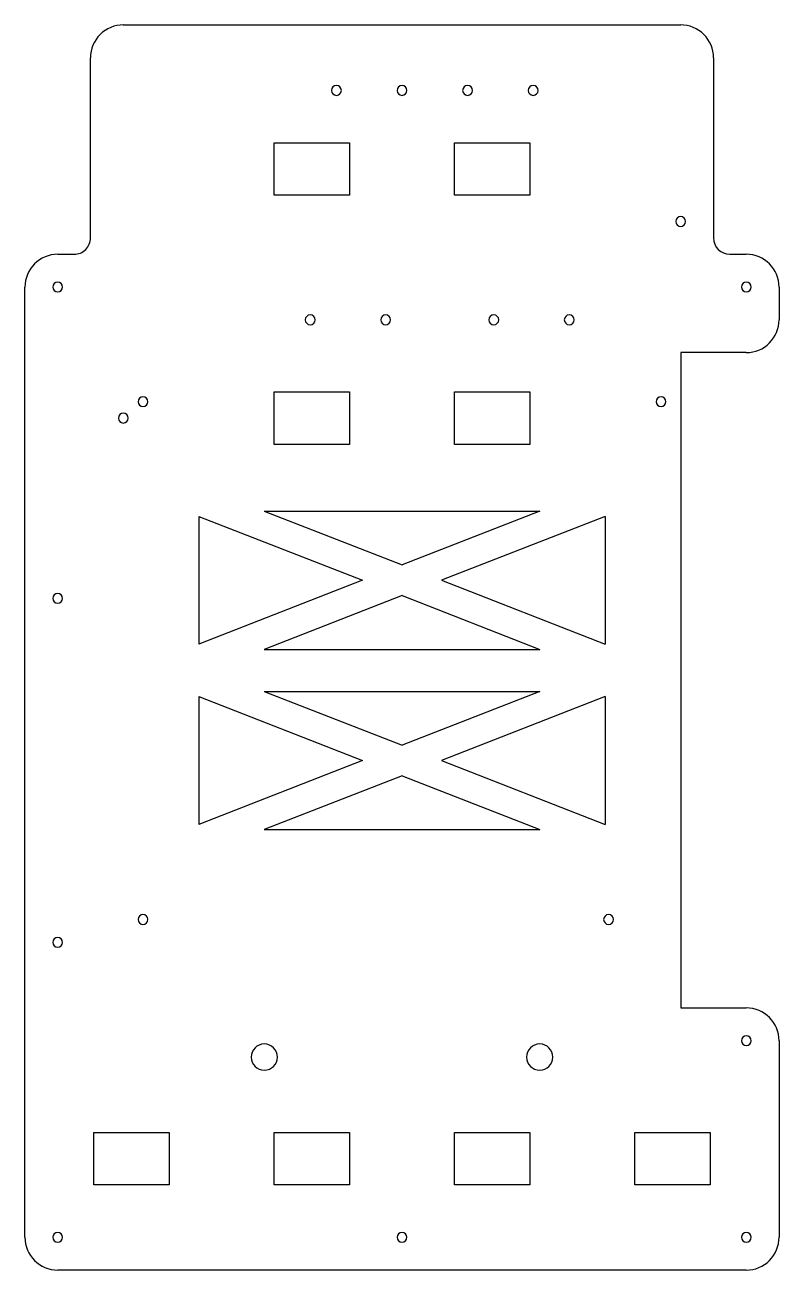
# Model space of a CAD drawing. Extents: x -115 to 115, y -220 to 160.
import ezdxf

# ---------------------------------------------------------------- set-up
doc = ezdxf.new("R2010")
doc.units = 0
doc.layers.add('Shape2DView002', color=7, linetype='CONTINUOUS')

msp = doc.modelspace()

# ---------------------------------------------------------------- linework, layer by layer
at = {"layer": 'Shape2DView002'}
for p, q in [((-85, 160), (85, 160)), ((-95, 95), (-95, 150)), ((95, 150), (95, 95)), ((-39, 108), (-39, 124)), ((-39, 124), (-16, 124)), ((-16, 124), (-16, 108)), ((16, 124), (39, 124)), ((16, 108), (16, 124)), ((39, 124), (39, 108)), ((-16, 108), (-39, 108)), ((39, 108), (16, 108)), ((-105, 90), (-100, 90)), ((100, 90), (105, 90)), ((-115, -210), (-115, 80)), ((115, 80), (115, 70)), ((105, 60), (85, 60)), ((85, 60), (85, -140)), ((-39, 32), (-39, 48)), ((-39, 48), (-16, 48)), ((-16, 48), (-16, 32)), ((16, 48), (39, 48)), ((16, 32), (16, 48)), ((39, 48), (39, 32)), ((-16, 32), (-39, 32)), ((39, 32), (16, 32)), ((-42, 11.56), (0, -4.82)), ((-42, 11.56), (42, 11.56)), ((42, 11.56), (0, -4.82)), ((-62, 10), (-62, -29)), ((-62, 10), (-12, -9.5)), ((62, 10), (12, -9.5)), ((62, 10), (62, -29)), ((-12, -9.5), (-62, -29)), ((12, -9.5), (62, -29)), ((0, -14.18), (-42, -30.56)), ((0, -14.18), (42, -30.56)), ((-42, -30.56), (42, -30.56)), ((-62, -45), (-62, -84)), ((-62, -45), (-12, -64.5)), ((-42, -43.44), (0, -59.82)), ((-42, -43.44), (42, -43.44)), ((42, -43.44), (0, -59.82)), ((62, -45), (12, -64.5)), ((62, -45), (62, -84)), ((-12, -64.5), (-62, -84)), ((12, -64.5), (62, -84)), ((0, -69.18), (-42, -85.56)), ((0, -69.18), (42, -85.56)), ((-42, -85.56), (42, -85.56)), ((85, -140), (105, -140)), ((115, -150), (115, -210)), ((-94, -178), (-71, -178)), ((-94, -194), (-94, -178)), ((-71, -178), (-71, -194)), ((-39, -194), (-39, -178)), ((-39, -178), (-16, -178)), ((-16, -178), (-16, -194)), ((16, -178), (39, -178)), ((16, -194), (16, -178)), ((39, -178), (39, -194)), ((71, -178), (94, -178)), ((71, -194), (71, -178)), ((94, -178), (94, -194)), ((-71, -194), (-94, -194)), ((-16, -194), (-39, -194)), ((39, -194), (16, -194)), ((94, -194), (71, -194)), ((105, -220), (-105, -220))]:
    msp.add_line(p, q, dxfattribs=at)
for centre, major_axis, start_param, end_param in [((-85, 150), (0, 10), 0, 1.5708), ((85, 150), (0, 10), 4.71239, 6.28319), ((-20, 140), (0, 1.5), 0, 6.28318), ((0, 140), (0, 1.5), 0, 6.28318), ((20, 140), (0, 1.5), 0, 6.28318), ((40, 140), (0, 1.5), 0, 6.28318), ((85, 100), (0, 1.5), 0, 6.28318), ((-100, 95), (0, 5), 3.14159, 4.71239), ((100, 95), (0, 5), 1.5708, 3.14159), ((-105, 80), (0, 10), 0, 1.5708), ((105, 80), (0, 10), 4.71239, 0), ((-105, 80), (0, 1.5), 0, 6.28318), ((105, 80), (0, 1.5), 0, 6.28318), ((-28, 70), (0, 1.5), 0, 6.28318), ((-5, 70), (0, 1.5), 0, 6.28318), ((28, 70), (0, 1.5), 0, 6.28318), ((51, 70), (0, 1.5), 0, 6.28318), ((105, 70), (0, 10), 3.14159, 4.71239), ((-79, 45), (0, 1.5), 0, 6.28318), ((79, 45), (0, 1.5), 0, 6.28318), ((-85, 40), (0, 1.5), 0, 6.28318), ((-105, -15), (0, 1.5), 0, 6.28318), ((-79, -113), (0, 1.5), 0, 6.28318), ((63, -113), (0, 1.5), 0, 6.28318), ((-105, -120), (0, 1.5), 0, 6.28318), ((105, -150), (0, 10), 4.71239, 0), ((-42, -155), (0, 4), 0, 6.28318), ((42, -155), (0, 4), 0, 6.28318), ((105, -150), (0, 1.5), 0, 6.28318), ((-105, -210), (0, 1.5), 0, 6.28318), ((0, -210), (0, 1.5), 0, 6.28318), ((105, -210), (0, 1.5), 0, 6.28318), ((-105, -210), (0, 10), 1.5708, 3.14159), ((105, -210), (0, 10), 3.14159, 4.71239)]:
    msp.add_ellipse(centre, major_axis=major_axis, ratio=1, start_param=start_param, end_param=end_param, dxfattribs=at)

doc.saveas('drawing.dxf')
